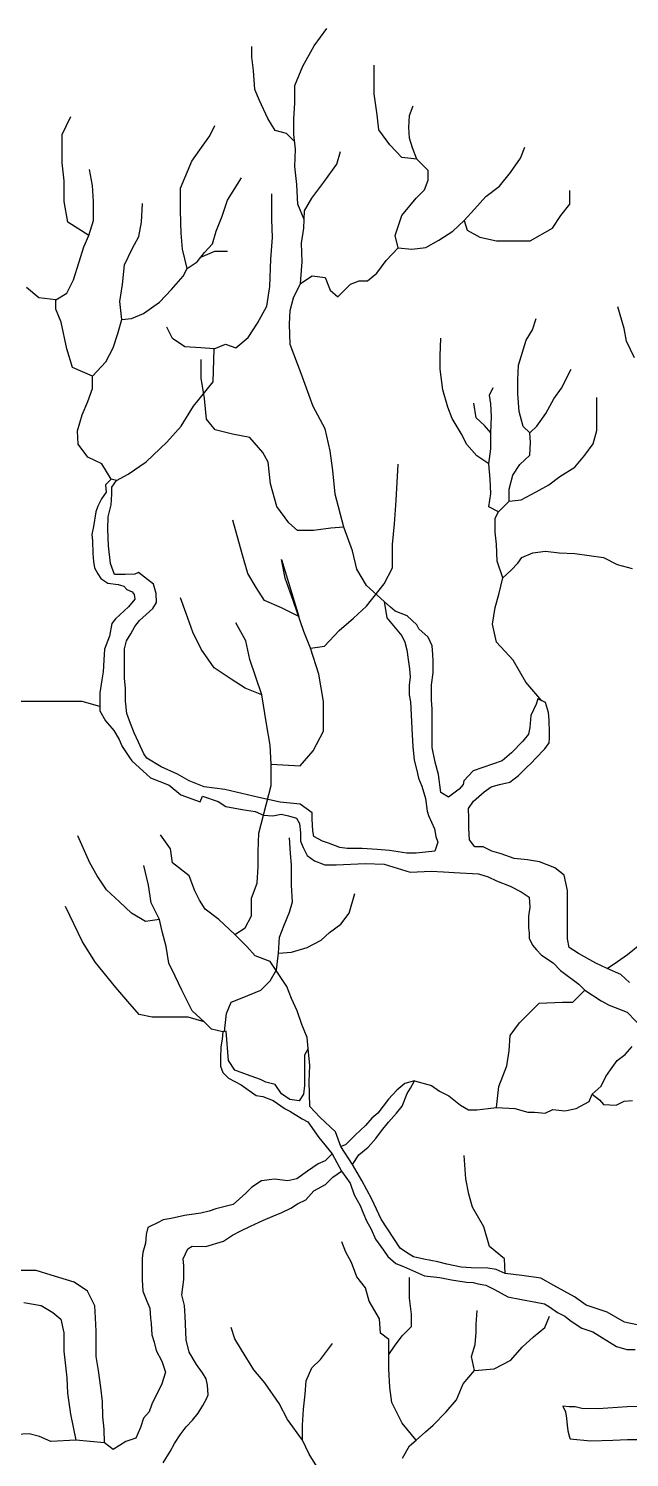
# Model space of a CAD drawing. Header units: millimetres. Extents: x -8050 to 7892, y -21 to 20150.
# Drawn here: x -1132 to 685, y 15691 to 20009 of the extents above; entities that cross this region are included whole.
import ezdxf

# ---------------------------------------------------------------- set-up
doc = ezdxf.new("R2010")
doc.units = ezdxf.units.MM
doc.layers.add('ceco.net 158', color=7, linetype='Continuous')

msp = doc.modelspace()

# ---------------------------------------------------------------- linework, layer by layer
at = {"layer": 'ceco.net 158'}
for p, q in [((-268.1, 19957.3), (-229.5, 20009.4)), ((-456.2, 19923.3), (-456.2, 19955)), ((-302.1, 19896.1), (-268.1, 19957.3)), ((-451.7, 19882.5), (-456.2, 19923.3)), ((-447.2, 19825.8), (-451.7, 19882.5)), ((-327, 19837.2), (-302.1, 19896.1)), ((-86.7, 19848.5), (-86.7, 19898.4)), ((-433.6, 19791.8), (-447.2, 19825.8)), ((-327, 19785), (-327, 19837.2)), ((-86.7, 19812.2), (-86.7, 19848.5)), ((-408.6, 19737.4), (-433.6, 19791.8)), ((-329.3, 19735.2), (-327, 19785)), ((-77.6, 19748.8), (-86.7, 19812.2)), ((-1030, 19689.3), (-1004.3, 19743.5)), ((-386, 19701.2), (-408.6, 19737.4)), ((-329.3, 19689.8), (-329.3, 19735.2)), ((-73.1, 19703.4), (-77.6, 19748.8)), ((17.6, 19710.2), (19.9, 19746.5)), ((19.9, 19746.5), (31.2, 19776)), ((-584.1, 19684.8), (-568.1, 19716.8)), ((-352, 19692.1), (-386, 19701.2)), ((-327, 19667.2), (-352, 19692.1)), ((-39.1, 19658.1), (-73.1, 19703.4)), ((19.9, 19678.5), (17.6, 19710.2)), ((-1030, 19646.5), (-1030, 19689.3)), ((-614.1, 19642.8), (-584.1, 19684.8)), ((-324.8, 19644.5), (-329.3, 19689.8)), ((-2.8, 19619.6), (-39.1, 19658.1)), ((28.9, 19649), (19.9, 19678.5)), ((42.5, 19615), (28.9, 19649)), ((355.4, 19617.3), (369, 19651.3)), ((-1030, 19603.7), (-1030, 19646.5)), ((-672.1, 19526.8), (-638.1, 19608.8)), ((-638.1, 19608.8), (-614.1, 19642.8)), ((-327, 19592.4), (-324.8, 19644.5)), ((-200.1, 19599.2), (-188.7, 19637.7)), ((42.5, 19615), (-2.8, 19619.6)), ((76.5, 19581), (42.5, 19615)), ((325.9, 19574.2), (355.4, 19617.3)), ((-1024.3, 19549.5), (-1030, 19603.7)), ((-938.7, 19535.2), (-947.2, 19583.7)), ((-320.2, 19538), (-327, 19592.4)), ((-238.6, 19544.8), (-200.1, 19599.2)), ((76.5, 19551.6), (76.5, 19581)), ((291.9, 19533.4), (325.9, 19574.2)), ((-1024.3, 19486.8), (-1024.3, 19549.5)), ((-935.8, 19486.8), (-938.7, 19535.2)), ((-672.1, 19458.8), (-672.1, 19526.8)), ((-530.1, 19490.8), (-488.1, 19558.8)), ((-317.9, 19479), (-320.2, 19538)), ((-274.9, 19497.2), (-238.6, 19544.8)), ((40.3, 19497.2), (65.2, 19522.1)), ((65.2, 19522.1), (76.5, 19551.6)), ((251.1, 19501.7), (291.9, 19533.4)), ((505, 19479), (505, 19519.8)), ((-1012.8, 19424), (-1024.3, 19486.8)), ((-935.8, 19429.7), (-935.8, 19486.8)), ((-790.3, 19424), (-787.5, 19481.1)), ((-546.1, 19442.8), (-530.1, 19490.8)), ((-396.6, 19432.6), (-396.6, 19509.6)), ((-298.7, 19432.6), (-317.9, 19479)), ((-297.5, 19458.6), (-274.9, 19497.2)), ((-2.8, 19445), (40.3, 19497.2)), ((217.1, 19463.2), (251.1, 19501.7)), ((477.8, 19445), (505, 19479)), ((-670.1, 19390.8), (-672.1, 19458.8)), ((-564.1, 19396.8), (-546.1, 19442.8)), ((-393.8, 19378.4), (-396.6, 19432.6)), ((-299.8, 19406.5), (-297.5, 19458.6)), ((-23.2, 19383.8), (-2.8, 19445)), ((185.3, 19429.2), (217.1, 19463.2)), ((452.9, 19406.5), (477.8, 19445)), ((-950.1, 19384.1), (-1012.8, 19424)), ((-950.1, 19384.1), (-935.8, 19429.7)), ((-798.9, 19381.2), (-790.3, 19424)), ((-666.1, 19342.8), (-670.1, 19390.8)), ((-576.1, 19358.8), (-564.1, 19396.8)), ((-306.6, 19361.2), (-299.8, 19406.5)), ((108.3, 19370.2), (151.3, 19397.4)), ((151.3, 19397.4), (185.3, 19429.2)), ((185.3, 19429.2), (194.4, 19399.7)), ((194.4, 19399.7), (233, 19379.3)), ((384.9, 19368), (452.9, 19406.5)), ((-978.6, 19304.2), (-964.3, 19349.9)), ((-964.3, 19349.9), (-950.1, 19384.1)), ((-818.8, 19344.2), (-798.9, 19381.2)), ((-600.1, 19332.8), (-576.1, 19358.8)), ((-399.5, 19312.8), (-393.8, 19378.4)), ((-304.3, 19304.5), (-306.6, 19361.2)), ((-50.3, 19308.6), (-14.3, 19347.2)), ((-14.3, 19347.2), (-23.2, 19383.8)), ((-14.3, 19347.2), (26.7, 19343)), ((26.7, 19343), (69.7, 19347.6)), ((69.7, 19347.6), (108.3, 19370.2)), ((233, 19379.3), (282.8, 19368)), ((282.8, 19368), (337.2, 19368)), ((337.2, 19368), (384.9, 19368)), ((-995.7, 19250), (-978.6, 19304.2)), ((-841.7, 19295.7), (-818.8, 19344.2)), ((-652.1, 19284.8), (-666.1, 19342.8)), ((-652.1, 19284.8), (-622.1, 19304.8)), ((-622.1, 19304.8), (-600.1, 19332.8)), ((-611.1, 19318.8), (-568.1, 19336.8)), ((-568.1, 19336.8), (-530.1, 19336.8)), ((-402.3, 19230.1), (-399.5, 19312.8)), ((-309.8, 19239.3), (-304.3, 19304.5)), ((-78.6, 19270.1), (-50.3, 19308.6)), ((-847.4, 19235.8), (-841.7, 19295.7)), ((-700.1, 19220.8), (-664.1, 19260.8)), ((-664.1, 19260.8), (-652.1, 19284.8)), ((-309.8, 19239.3), (-273.8, 19262.4)), ((-273.8, 19262.4), (-235.3, 19257.2)), ((-106.8, 19247), (-78.6, 19270.1)), ((-1101.3, 19195.8), (-1138.4, 19227.2)), ((-1015.7, 19210.1), (-995.7, 19250)), ((-855.9, 19184.4), (-847.4, 19235.8)), ((-736.1, 19182.8), (-700.1, 19220.8)), ((-410.9, 19170.2), (-402.3, 19230.1)), ((-330.3, 19195.6), (-309.8, 19239.3)), ((-235.3, 19257.2), (-219.9, 19218.7)), ((-219.9, 19218.7), (-196.7, 19198.2)), ((-196.7, 19198.2), (-158.2, 19236.7)), ((-158.2, 19236.7), (-132.5, 19247)), ((-132.5, 19247), (-106.8, 19247)), ((-1049.9, 19190.1), (-1101.3, 19195.8)), ((-1049.9, 19190.1), (-1015.7, 19210.1)), ((-1049.9, 19161.6), (-1049.9, 19190.1)), ((-850.2, 19130.2), (-855.9, 19184.4)), ((-784.1, 19148.8), (-736.1, 19182.8)), ((-340.6, 19157.1), (-330.3, 19195.6)), ((-1032.8, 19121.7), (-1049.9, 19161.6)), ((-861.6, 19087.5), (-850.2, 19130.2)), ((-850.2, 19130.2), (-820.1, 19132.8)), ((-820.1, 19132.8), (-784.1, 19148.8)), ((-439.4, 19118.8), (-410.9, 19170.2)), ((-343.2, 19116), (-340.6, 19157.1)), ((392, 19098.8), (403.5, 19133.2)), ((669.5, 19103.4), (650.3, 19168.3)), ((-1015.7, 19041.8), (-1032.8, 19121.7)), ((-875.9, 19044.7), (-861.6, 19087.5)), ((-696.2, 19073.2), (-713.3, 19107.4)), ((-467.9, 19076), (-439.4, 19118.8)), ((-340.6, 19054.3), (-343.2, 19116)), ((372.9, 19068.2), (392, 19098.8)), ((676.8, 19064.9), (669.5, 19103.4)), ((-898.7, 19001.9), (-875.9, 19044.7)), ((-659.1, 19047.5), (-696.2, 19073.2)), ((-610.6, 19044.7), (-659.1, 19047.5)), ((-570.7, 19041.8), (-610.6, 19044.7)), ((-570.7, 19041.8), (-536.4, 19056.1)), ((-536.4, 19056.1), (-505, 19044.7)), ((-505, 19044.7), (-467.9, 19076)), ((-307.2, 18967), (-340.6, 19054.3)), ((113, 19020.4), (114.9, 19073.9)), ((350, 18991.8), (372.9, 19068.2)), ((700.8, 19014.4), (676.8, 19064.9)), ((-998.6, 18984.8), (-1015.7, 19041.8)), ((-938.7, 18959.1), (-898.7, 19001.9)), ((-609.6, 18953.3), (-609.6, 19008.8)), ((-573.5, 18942), (-570.7, 19041.8)), ((113, 18980.3), (113, 19020.4)), ((-938.7, 18959.1), (-998.6, 18984.8)), ((-938.7, 18922), (-938.7, 18959.1)), ((-271.3, 18866.8), (-307.2, 18967)), ((120.6, 18917.2), (113, 18980.3)), ((348.1, 18947.8), (350, 18991.8)), ((479.9, 18923), (508.6, 18980.3)), ((-952.9, 18882.1), (-938.7, 18922)), ((-633.4, 18867.8), (-573.5, 18942)), ((-599.8, 18891.3), (-609.6, 18953.3)), ((135.9, 18865.7), (120.6, 18917.2)), ((262.1, 18902), (273.5, 18924.9)), ((348.1, 18905.8), (348.1, 18947.8)), ((457, 18890.5), (479.9, 18923)), ((-970, 18842.2), (-952.9, 18882.1)), ((-593.3, 18829.2), (-599.8, 18891.3)), ((221.9, 18833.2), (214.3, 18877.1)), ((265.9, 18875.2), (262.1, 18902)), ((267.8, 18837), (265.9, 18875.2)), ((351.9, 18852.3), (348.1, 18905.8)), ((432.2, 18846.5), (457, 18890.5)), ((587, 18833.2), (587, 18894.3)), ((-984.3, 18793.7), (-970, 18842.2)), ((-670.5, 18807.9), (-633.4, 18867.8)), ((-567.1, 18796.5), (-593.3, 18829.2)), ((-235.3, 18800), (-271.3, 18866.8)), ((149.3, 18831.3), (135.9, 18865.7)), ((176.1, 18785.4), (149.3, 18831.3)), ((246.8, 18810.2), (221.9, 18833.2)), ((265.9, 18787.3), (267.8, 18837)), ((363.4, 18806.4), (351.9, 18852.3)), ((405.4, 18808.3), (432.2, 18846.5)), ((587, 18795), (587, 18833.2)), ((-981.5, 18753.7), (-984.3, 18793.7)), ((-713.3, 18759.4), (-670.5, 18807.9)), ((-514.9, 18783.5), (-567.1, 18796.5)), ((-219.9, 18733.2), (-235.3, 18800)), ((193.3, 18752.9), (176.1, 18785.4)), ((265.9, 18787.3), (246.8, 18810.2)), ((265.9, 18739.5), (265.9, 18787.3)), ((384.4, 18787.3), (363.4, 18806.4)), ((384.4, 18787.3), (405.4, 18808.3)), ((386.3, 18758.7), (384.4, 18787.3)), ((575.5, 18754.8), (587, 18795)), ((-952.9, 18713.8), (-981.5, 18753.7)), ((-776.1, 18699.6), (-713.3, 18759.4)), ((-462.6, 18773.7), (-514.9, 18783.5)), ((-423.4, 18728), (-462.6, 18773.7)), ((223.8, 18718.5), (193.3, 18752.9)), ((384.4, 18720.4), (386.3, 18758.7)), ((550.7, 18720.4), (575.5, 18754.8)), ((-910.1, 18693.8), (-952.9, 18713.8)), ((-830.3, 18662.5), (-776.1, 18699.6)), ((-407.1, 18698.6), (-423.4, 18728)), ((-400.5, 18633.3), (-407.1, 18698.6)), ((-212.2, 18674.1), (-219.9, 18733.2)), ((260.2, 18693.7), (223.8, 18718.5)), ((260.2, 18693.7), (265.9, 18739.5)), ((353.8, 18691.8), (384.4, 18720.4)), ((520.1, 18684.1), (550.7, 18720.4)), ((-882.5, 18647.4), (-910.1, 18693.8)), ((-866, 18644.1), (-830.3, 18662.5)), ((-204.5, 18602.2), (-212.2, 18674.1)), ((-19.8, 18583), (-14.2, 18693.1)), ((264, 18647.8), (260.2, 18693.7)), ((321.3, 18617.3), (332.8, 18659.3)), ((332.8, 18659.3), (353.8, 18691.8)), ((441.7, 18630.6), (474.2, 18655.5)), ((474.2, 18655.5), (520.1, 18684.1)), ((-882.5, 18647.4), (-899.6, 18630.3)), ((-899.6, 18630.3), (-897.4, 18608.8)), ((-866, 18644.1), (-882.5, 18647.4)), ((-880.4, 18623.7), (-866, 18644.1)), ((-880.4, 18602), (-880.4, 18623.7)), ((-380.9, 18564.7), (-400.5, 18633.3)), ((265.9, 18603.9), (264, 18647.8)), ((321.3, 18580.9), (321.3, 18617.3)), ((403.5, 18609.6), (441.7, 18630.6)), ((-911.5, 18588.7), (-921.9, 18566.4)), ((-897.4, 18608.8), (-911.5, 18588.7)), ((-891.2, 18533.6), (-881.6, 18569.6)), ((-881.6, 18569.6), (-880.4, 18602)), ((-178.4, 18502.6), (-204.5, 18602.2)), ((-25.5, 18512.4), (-19.8, 18583)), ((260.2, 18563.8), (265.9, 18603.9)), ((288.8, 18548.5), (321.3, 18580.9)), ((321.3, 18580.9), (357.6, 18584.8)), ((357.6, 18584.8), (403.5, 18609.6)), ((-928.6, 18548.6), (-935.3, 18504.7)), ((-921.9, 18566.4), (-928.6, 18548.6)), ((-892.4, 18496.3), (-891.2, 18533.6)), ((-345, 18515.7), (-380.9, 18564.7)), ((288.8, 18548.5), (260.2, 18563.8)), ((279.3, 18529.4), (288.8, 18548.5)), ((279.3, 18487.3), (279.3, 18529.4)), ((-935.3, 18504.7), (-940.5, 18480.9)), ((-890, 18445.9), (-892.4, 18496.3)), ((-485.8, 18422), (-514, 18523.7)), ((-318.9, 18492.8), (-345, 18515.7)), ((-269.9, 18492.8), (-318.9, 18492.8)), ((-217.6, 18499.4), (-269.9, 18492.8)), ((-178.4, 18502.6), (-217.6, 18499.4)), ((-152.3, 18430.8), (-178.4, 18502.6)), ((-31.1, 18450.3), (-25.5, 18512.4)), ((283.1, 18451), (279.3, 18487.3)), ((-940.5, 18480.9), (-939, 18460.9)), ((-939, 18460.9), (-937.5, 18422.9)), ((-884, 18393), (-890, 18445.9)), ((-31.1, 18379.7), (-31.1, 18450.3)), ((285, 18399.4), (283.1, 18451)), ((-937.5, 18422.9), (-936, 18399.2)), ((-936, 18399.2), (-932.3, 18379.8)), ((-468.8, 18362.8), (-485.8, 18422)), ((-355.9, 18348.6), (-367.2, 18405.1)), ((-367.2, 18405.1), (-314.9, 18232.9)), ((-139.2, 18375.3), (-152.3, 18430.8)), ((302.3, 18349.1), (285, 18399.4)), ((347.3, 18394.1), (359.3, 18410.9)), ((359.3, 18410.9), (393, 18425.3)), ((393, 18425.3), (431.4, 18430.2)), ((431.4, 18430.2), (472.3, 18425.3)), ((472.3, 18425.3), (520.4, 18422.9)), ((520.4, 18422.9), (607, 18410.9)), ((607, 18410.9), (647.9, 18389.3)), ((-932.3, 18379.8), (-921.9, 18361.2)), ((-921.9, 18361.2), (-913.7, 18347.1)), ((-872, 18359.3), (-884, 18393)), ((-839.6, 18359.3), (-872, 18359.3)), ((-810.1, 18360.5), (-839.6, 18359.3)), ((-799.2, 18365.9), (-810.1, 18360.5)), ((-754.2, 18330.5), (-799.2, 18365.9)), ((-443.4, 18320.4), (-468.8, 18362.8)), ((-109.8, 18326.3), (-139.2, 18375.3)), ((-56.5, 18331.7), (-31.1, 18379.7)), ((302.3, 18349.1), (328, 18372.4)), ((328, 18372.4), (347.3, 18394.1)), ((647.9, 18389.3), (693.6, 18377.3)), ((-913.7, 18347.1), (-892.2, 18333.7)), ((-892.2, 18333.7), (-861.1, 18329.2)), ((-861.1, 18329.2), (-843.5, 18324.5)), ((-843.5, 18324.5), (-835.2, 18313.9)), ((-835.2, 18313.9), (-818.7, 18306.9)), ((-746.1, 18301.9), (-754.2, 18330.5)), ((-418, 18280.9), (-443.4, 18320.4)), ((-330.5, 18278.1), (-355.9, 18348.6)), ((-110.2, 18263.9), (-56.5, 18331.7)), ((-56.3, 18278.4), (-109.8, 18326.3)), ((290.6, 18298.6), (302.3, 18349.1)), ((-810.5, 18284.5), (-829.3, 18262.1)), ((-818.7, 18306.9), (-812.8, 18298.6)), ((-812.8, 18298.6), (-810.5, 18284.5)), ((-755.6, 18257), (-744.7, 18274.7)), ((-744.7, 18274.7), (-746.1, 18301.9)), ((-655.2, 18241.4), (-672.1, 18289.4)), ((-367.2, 18258.3), (-418, 18280.9)), ((-299.4, 18187.7), (-330.5, 18278.1)), ((-36.9, 18260.7), (-56.3, 18278.4)), ((-56.3, 18278.4), (-48.3, 18228.5)), ((279, 18259.7), (290.6, 18298.6)), ((-869.4, 18225.7), (-880, 18211.5)), ((-829.3, 18262.1), (-869.4, 18225.7)), ((-796.5, 18220.2), (-755.6, 18257)), ((-635.4, 18184.9), (-655.2, 18241.4)), ((-314.9, 18232.9), (-367.2, 18258.3)), ((-192.1, 18190.5), (-149.7, 18227.2)), ((-149.7, 18227.2), (-110.2, 18263.9)), ((-48.3, 18228.5), (-23.3, 18198.8)), ((-22.8, 18248.3), (-36.9, 18260.7)), ((12.6, 18234.2), (-22.8, 18248.3)), ((42.6, 18207.7), (12.6, 18234.2)), ((271.2, 18209.2), (279, 18259.7)), ((-880, 18211.5), (-887, 18172.7)), ((-836, 18158.9), (-822.3, 18180.7)), ((-822.3, 18180.7), (-810.1, 18202.5)), ((-810.1, 18202.5), (-796.5, 18220.2)), ((-610, 18134.1), (-635.4, 18184.9)), ((-474.5, 18159.5), (-505.5, 18213.1)), ((-279.6, 18136.9), (-299.4, 18187.7)), ((-237.3, 18142.6), (-192.1, 18190.5)), ((-23.3, 18198.8), (-3.1, 18173.9)), ((47.9, 18195.3), (42.6, 18207.7)), ((76.2, 18170.6), (47.9, 18195.3)), ((282.8, 18154.8), (271.2, 18209.2)), ((-887, 18172.7), (-902.3, 18133.8)), ((-841.4, 18134.4), (-836, 18158.9)), ((-463.2, 18103), (-474.5, 18159.5)), ((-279.6, 18136.9), (-237.3, 18142.6)), ((-254.2, 18057.9), (-279.6, 18136.9)), ((-3.1, 18173.9), (6.3, 18155.2)), ((6.3, 18155.2), (12.5, 18131.8)), ((88.6, 18144.1), (76.2, 18170.6)), ((90.4, 18117.6), (88.6, 18144.1)), ((333.4, 18100.4), (282.8, 18154.8)), ((-904.7, 18100.9), (-905.9, 18065.6)), ((-902.3, 18133.8), (-904.7, 18100.9)), ((-841.4, 18085.4), (-841.4, 18134.4)), ((-570.5, 18077.6), (-610, 18134.1)), ((-426.5, 17995.7), (-463.2, 18103)), ((12.5, 18131.8), (15.7, 18102.2)), ((15.7, 18102.2), (20.3, 18074.1)), ((92.1, 18098.1), (90.4, 18117.6)), ((92.1, 18062.8), (92.1, 18098.1)), ((372.2, 18034.3), (333.4, 18100.4)), ((-905.9, 18065.6), (-910.6, 18040.8)), ((-841.4, 18045.9), (-841.4, 18085.4)), ((-519.6, 18043.7), (-570.5, 18077.6)), ((-240.1, 17976), (-254.2, 18057.9)), ((20.3, 18074.1), (21.9, 18049.2)), ((86.8, 18025.7), (92.1, 18062.8)), ((-910.6, 18040.8), (-916.5, 18002)), ((-838.7, 18014.6), (-841.4, 18045.9)), ((-838.7, 17976.5), (-838.7, 18014.6)), ((-477.3, 18015.5), (-519.6, 18043.7)), ((-426.5, 17995.7), (-477.3, 18015.5)), ((21.9, 18049.2), (18.8, 18025.8)), ((18.8, 18025.8), (18.8, 17996.2)), ((86.8, 17999.2), (86.8, 18025.7)), ((420, 17978), (372.2, 18034.3)), ((-1107.7, 17975.9), (-1182, 17975.9)), ((-1040.5, 17975.9), (-1107.7, 17975.9)), ((-969.8, 17975.9), (-1040.5, 17975.9)), ((-916.5, 17960.2), (-969.8, 17975.9)), ((-916.5, 18002), (-916.5, 17972.6)), ((-916.5, 17972.6), (-916.5, 17947.9)), ((-834.6, 17939.7), (-838.7, 17976.5)), ((-412.3, 17908.2), (-426.5, 17995.7)), ((-240.1, 17885.6), (-240.1, 17976)), ((18.8, 17996.2), (23.5, 17974.3)), ((23.5, 17974.3), (28.1, 17874.5)), ((86.8, 17979.7), (86.8, 17999.2)), ((88.6, 17953.2), (86.8, 17979.7)), ((403.2, 17967.4), (387.3, 17933.8)), ((408.5, 17983.3), (403.2, 17967.4)), ((431.5, 17972.7), (408.5, 17983.3)), ((440.3, 17942.6), (431.5, 17972.7)), ((-916.5, 17947.9), (-898.8, 17917.2)), ((-823.7, 17909.7), (-834.6, 17939.7)), ((88.6, 17935.6), (88.6, 17953.2)), ((88.6, 17910.8), (88.6, 17935.6)), ((387.3, 17933.8), (383.7, 17896.7)), ((442.1, 17919.7), (440.3, 17942.6)), ((-898.8, 17917.2), (-874.1, 17887.8)), ((-874.1, 17887.8), (-857.6, 17860.7)), ((-812.8, 17881.2), (-823.7, 17909.7)), ((-799.2, 17852.6), (-812.8, 17881.2)), ((-401, 17843.3), (-412.3, 17908.2)), ((-271.2, 17826.4), (-240.1, 17885.6)), ((88.6, 17870.2), (88.6, 17910.8)), ((383.7, 17896.7), (380.2, 17877.2)), ((443.8, 17880.8), (442.1, 17919.7)), ((443.8, 17864.9), (443.8, 17880.8)), ((-857.6, 17860.7), (-849.3, 17839.6)), ((-849.3, 17839.6), (-827, 17806.6)), ((-782.8, 17817.2), (-799.2, 17852.6)), ((-398.2, 17786.8), (-401, 17843.3)), ((28.1, 17874.5), (29.7, 17840.2)), ((29.7, 17840.2), (34.4, 17798.1)), ((88.6, 17836.6), (88.6, 17870.2)), ((97.4, 17792.4), (88.6, 17836.6)), ((362.5, 17856), (329, 17820.7)), ((380.2, 17877.2), (362.5, 17856)), ((429.7, 17833.1), (442.1, 17850.7)), ((442.1, 17850.7), (443.8, 17864.9)), ((-827, 17806.6), (-819.9, 17796)), ((-819.9, 17796), (-763.4, 17745.4)), ((-774.1, 17804.1), (-782.8, 17817.2)), ((-730.9, 17777.8), (-774.1, 17804.1)), ((-310.7, 17781.2), (-271.2, 17826.4)), ((34.4, 17798.1), (42.2, 17767)), ((108, 17755.3), (97.4, 17792.4)), ((300.7, 17796), (212.3, 17765.9)), ((329, 17820.7), (300.7, 17796)), ((389.1, 17790.7), (401.4, 17803)), ((401.4, 17803), (429.7, 17833.1)), ((401.4, 17803), (401.4, 17803)), ((-681.5, 17756.2), (-730.9, 17777.8)), ((-646, 17736.2), (-681.5, 17756.2)), ((-398.2, 17721.9), (-398.2, 17786.8)), ((-398.2, 17786.8), (-310.7, 17781.2)), ((42.2, 17767), (46.9, 17743.6)), ((115.1, 17700.5), (108, 17755.3)), ((212.3, 17765.9), (184, 17735.9)), ((323.7, 17732.4), (350.2, 17751.8)), ((350.2, 17751.8), (373.1, 17774.8)), ((373.1, 17774.8), (389.1, 17790.7)), ((-763.4, 17745.4), (-706.9, 17723)), ((-706.9, 17723), (-671.6, 17693.6)), ((-601.2, 17717.6), (-646, 17736.2)), ((-537.9, 17709.9), (-601.2, 17717.6)), ((-436, 17685.2), (-537.9, 17709.9)), ((-435.2, 17578), (-398.2, 17721.9)), ((46.9, 17743.6), (57.8, 17720.2)), ((57.8, 17720.2), (68.7, 17682.8)), ((169.9, 17711.1), (138.1, 17686.4)), ((182.3, 17725.3), (169.9, 17711.1)), ((184, 17735.9), (182.3, 17725.3)), ((245.9, 17702.3), (267.1, 17718.2)), ((267.1, 17718.2), (291.8, 17725.3)), ((291.8, 17725.3), (323.7, 17732.4)), ((-671.6, 17693.6), (-612.7, 17672.4)), ((-612.7, 17672.4), (-606.2, 17689.5)), ((-606.2, 17689.5), (-558.8, 17673.3)), ((-558.8, 17673.3), (-535.1, 17658.4)), ((-371.2, 17671.4), (-436, 17685.2)), ((-311, 17665.2), (-371.2, 17671.4)), ((-274, 17638.9), (-311, 17665.2)), ((68.7, 17682.8), (73.4, 17643.8)), ((138.1, 17686.4), (115.1, 17700.5)), ((198.2, 17652.8), (214.1, 17674)), ((214.1, 17674), (245.9, 17702.3)), ((-535.1, 17658.4), (-486.2, 17649.6)), ((-486.2, 17649.6), (-446.2, 17643.6)), ((-446.2, 17643.6), (-421, 17631.8)), ((-421, 17631.8), (-392.9, 17630.3)), ((-392.9, 17630.3), (-367.7, 17634.7)), ((-367.7, 17634.7), (-345.4, 17630.3)), ((-345.4, 17630.3), (-321.7, 17622.9)), ((-321.7, 17622.9), (-312.9, 17606.6)), ((-274, 17620.4), (-274, 17638.9)), ((-272.4, 17584.9), (-274, 17620.4)), ((73.4, 17643.8), (78, 17631.3)), ((78, 17631.3), (95.2, 17590.8)), ((199.9, 17622.8), (198.2, 17652.8)), ((199.9, 17592.8), (199.9, 17622.8)), ((-438, 17521.8), (-435.2, 17578)), ((-312.9, 17606.6), (-309.9, 17578.5)), ((-309.9, 17578.5), (-309.9, 17553.3)), ((-269.3, 17568), (-272.4, 17584.9)), ((95.2, 17590.8), (99.9, 17567.4)), ((201.7, 17557.4), (199.9, 17592.8)), ((-946.7, 17488.1), (-983.2, 17569.6)), ((-702.2, 17530.2), (-733.1, 17572.4)), ((-339.6, 17516.2), (-342.4, 17563.9)), ((-309.9, 17553.3), (-301, 17534)), ((-301, 17534), (-289.1, 17510.3)), ((-243.2, 17553.4), (-269.3, 17568)), ((-224.5, 17547.1), (-243.2, 17553.4)), ((-190.2, 17534.6), (-224.5, 17547.1)), ((-168.4, 17531.5), (-190.2, 17534.6)), ((106.1, 17550.2), (96.8, 17523.7)), ((99.9, 17567.4), (106.1, 17550.2)), ((217.6, 17536.2), (201.7, 17557.4)), ((242.4, 17536.2), (217.6, 17536.2)), ((268.9, 17523.8), (242.4, 17536.2)), ((-696.6, 17488.1), (-702.2, 17530.2)), ((-438, 17476.8), (-438, 17521.8)), ((-336.8, 17482.5), (-339.6, 17516.2)), ((-289.1, 17510.3), (-266.9, 17494)), ((-266.9, 17494), (-235.8, 17482.2)), ((-123.1, 17531.5), (-168.4, 17531.5)), ((-77.9, 17528.4), (-123.1, 17531.5)), ((-40.5, 17525.3), (-77.9, 17528.4)), ((12.5, 17517.5), (-40.5, 17525.3)), ((40.6, 17517.5), (12.5, 17517.5)), ((96.8, 17523.7), (40.6, 17517.5)), ((297.1, 17515), (268.9, 17523.8)), ((337.1, 17500.9), (297.1, 17515)), ((377.2, 17496.9), (337.1, 17500.9)), ((413.2, 17490.9), (377.2, 17496.9)), ((459.3, 17472.9), (413.2, 17490.9)), ((-924.2, 17448.7), (-946.7, 17488.1)), ((-896.1, 17406.6), (-924.2, 17448.7)), ((-769.6, 17420.6), (-783.7, 17479.6)), ((-646, 17448.7), (-696.6, 17488.1)), ((-629.1, 17403.8), (-646, 17448.7)), ((-440.8, 17426.3), (-438, 17476.8)), ((-336.8, 17420.6), (-336.8, 17482.5)), ((-235.8, 17482.2), (-201.7, 17482.2)), ((-201.7, 17482.2), (-114.3, 17486.6)), ((-114.3, 17486.6), (-56.5, 17483.7)), ((-56.5, 17483.7), (22, 17460)), ((22, 17460), (85.7, 17462.9)), ((85.7, 17462.9), (122.7, 17461.4)), ((122.7, 17461.4), (155.3, 17458.5)), ((155.3, 17458.5), (228.7, 17455)), ((228.7, 17455), (257.5, 17445.9)), ((487.4, 17450.9), (459.3, 17472.9)), ((497.4, 17404.8), (487.4, 17450.9)), ((-856.8, 17370.1), (-896.1, 17406.6)), ((-761.2, 17367.2), (-769.6, 17420.6)), ((-615, 17375.7), (-629.1, 17403.8)), ((-457.6, 17381.3), (-440.8, 17426.3)), ((-334, 17370.1), (-336.8, 17420.6)), ((257.5, 17445.9), (283.6, 17434.1)), ((283.6, 17434.1), (324.1, 17417.1)), ((324.1, 17417.1), (358.1, 17400.1)), ((497.4, 17356.7), (497.4, 17404.8)), ((-820.2, 17336.3), (-856.8, 17370.1)), ((-735.9, 17316.7), (-761.2, 17367.2)), ((-598.2, 17347.6), (-615, 17375.7)), ((-457.6, 17327.9), (-457.6, 17381.3)), ((-342.4, 17339.1), (-334, 17370.1)), ((-162.5, 17336.3), (-145.7, 17395.3)), ((358.1, 17400.1), (381.6, 17384.4)), ((381.6, 17384.4), (384.3, 17354.4)), ((-969.2, 17249.2), (-1019.8, 17356)), ((-778.1, 17311), (-820.2, 17336.3)), ((-735.9, 17316.7), (-778.1, 17311)), ((-727.5, 17280.1), (-735.9, 17316.7)), ((-556, 17316.7), (-598.2, 17347.6)), ((-508.2, 17271.7), (-556, 17316.7)), ((-477.3, 17291.4), (-457.6, 17327.9)), ((-359.3, 17299.8), (-342.4, 17339.1)), ((-187.8, 17302.6), (-162.5, 17336.3)), ((384.3, 17354.4), (380.3, 17326.9)), ((380.3, 17326.9), (380.3, 17291.7)), ((497.4, 17306.7), (497.4, 17356.7)), ((-716.2, 17235.2), (-727.5, 17280.1)), ((-508.2, 17271.7), (-477.3, 17291.4)), ((-373.3, 17263.3), (-359.3, 17299.8)), ((-246.8, 17254.8), (-221.5, 17277.3)), ((-221.5, 17277.3), (-187.8, 17302.6)), ((380.3, 17291.7), (381.6, 17276)), ((381.6, 17276), (381.6, 17260.3)), ((497.4, 17258.6), (497.4, 17306.7)), ((-929.8, 17187.4), (-969.2, 17249.2)), ((-707.8, 17184.6), (-716.2, 17235.2)), ((-471.7, 17235.2), (-508.2, 17271.7)), ((-446.4, 17207.1), (-471.7, 17235.2)), ((-376.1, 17215.5), (-373.3, 17263.3)), ((-336.8, 17218.3), (-289, 17232.4)), ((-289, 17232.4), (-246.8, 17254.8)), ((381.6, 17260.3), (392.1, 17239.4)), ((392.1, 17239.4), (403.9, 17225)), ((503.4, 17232.6), (497.4, 17258.6)), ((531.4, 17214.5), (503.4, 17232.6)), ((679.3, 17211.4), (716.2, 17241.8)), ((-868, 17111.5), (-929.8, 17187.4)), ((-401.4, 17190.2), (-446.4, 17207.1)), ((-350.8, 17114.3), (-401.4, 17190.2)), ((-381.8, 17164.9), (-376.1, 17215.5)), ((-376.1, 17215.5), (-336.8, 17218.3)), ((403.9, 17225), (419.6, 17209.3)), ((419.6, 17209.3), (454.9, 17185.8)), ((583.5, 17184.5), (531.4, 17214.5)), ((617.6, 17168.5), (649, 17189.7)), ((649, 17189.7), (679.3, 17211.4)), ((-688.1, 17145.2), (-707.8, 17184.6)), ((-668.4, 17103.1), (-688.1, 17145.2)), ((-401.4, 17131.2), (-381.8, 17164.9)), ((454.9, 17185.8), (477.1, 17162.3)), ((477.1, 17162.3), (532, 17121.7)), ((617.6, 17168.5), (583.5, 17184.5)), ((659.6, 17150.5), (617.6, 17168.5)), ((685.7, 17126.4), (659.6, 17150.5)), ((-831.5, 17069.4), (-868, 17111.5)), ((-637.5, 17041.3), (-668.4, 17103.1)), ((-485.7, 17080.6), (-429.5, 17103.1)), ((-429.5, 17103.1), (-401.4, 17131.2)), ((-336.8, 17077.8), (-350.8, 17114.3)), ((514.1, 17067.5), (550.3, 17103.4)), ((532, 17121.7), (550.3, 17103.4)), ((550.3, 17103.4), (600, 17070.8)), ((-797.7, 17030), (-831.5, 17069.4)), ((-533.5, 17032.8), (-519.5, 17066.6)), ((-519.5, 17066.6), (-485.7, 17080.6)), ((-319.9, 17041.3), (-336.8, 17077.8)), ((381, 17032.4), (412.5, 17064)), ((412.5, 17064), (482.6, 17067.5)), ((482.6, 17067.5), (514.1, 17067.5)), ((600, 17070.8), (623.5, 17057.7)), ((623.5, 17057.7), (678.4, 17036.8)), ((-758.4, 17021.6), (-797.7, 17030)), ((-710.6, 17021.6), (-758.4, 17021.6)), ((-648.8, 17021.6), (-710.6, 17021.6)), ((-601, 17007.6), (-648.8, 17021.6)), ((-601, 17007.6), (-637.5, 17041.3)), ((-539.1, 16978), (-533.5, 17032.8)), ((-305.9, 16999.1), (-319.9, 17041.3)), ((352.9, 17004.4), (381, 17032.4)), ((678.4, 17036.8), (753.7, 16958.2)), ((-578.5, 16985.1), (-601, 17007.6)), ((-544, 16976.9), (-578.5, 16985.1)), ((-544, 16976.9), (-546.2, 16955)), ((-534.2, 16979.1), (-544, 16976.9)), ((-527.6, 16891.2), (-534.2, 16979.1)), ((-289, 16959.8), (-305.9, 16999.1)), ((324.9, 16965.9), (352.9, 17004.4)), ((-550.6, 16932), (-551.7, 16898)), ((-546.2, 16955), (-550.6, 16932)), ((-286.8, 16926.7), (-289, 16959.8)), ((321.4, 16920.3), (324.9, 16965.9)), ((672.3, 16909.3), (693, 16933.4)), ((-551.7, 16898), (-551.7, 16873.9)), ((-508.2, 16861.1), (-527.6, 16891.2)), ((-286.8, 16926.7), (-297.4, 16907.2)), ((-297.4, 16907.2), (-297.4, 16848.7)), ((-281.4, 16875.3), (-286.8, 16926.7)), ((314.4, 16874.8), (321.4, 16920.3)), ((627.5, 16862.8), (648.2, 16890.4)), ((648.2, 16890.4), (672.3, 16909.3)), ((-551.7, 16873.9), (-544, 16854.2)), ((-544, 16854.2), (-527.6, 16837.8)), ((-472.7, 16848.7), (-508.2, 16861.1)), ((-430.2, 16832.8), (-472.7, 16848.7)), ((-297.4, 16848.7), (-297.4, 16815.1)), ((-283.2, 16827.5), (-281.4, 16875.3)), ((289.9, 16811.8), (314.4, 16874.8)), ((600, 16812.9), (613.7, 16842.2)), ((613.7, 16842.2), (627.5, 16862.8)), ((-527.6, 16837.8), (-489.2, 16817)), ((-489.2, 16817), (-443.2, 16785.2)), ((-414.3, 16825.7), (-430.2, 16832.8)), ((-386, 16818.6), (-414.3, 16825.7)), ((-366.5, 16790.3), (-386, 16818.6)), ((-297.4, 16815.1), (-300.9, 16788.5)), ((-281.4, 16751.3), (-283.2, 16827.5)), ((-17.9, 16800.6), (-43.2, 16774.1)), ((6.2, 16821.1), (-17.9, 16800.6)), ((35.1, 16829.6), (6.2, 16821.1)), ((13.4, 16791), (23.1, 16806.7)), ((23.1, 16806.7), (35.1, 16829.6)), ((35.1, 16829.6), (86.6, 16815.3)), ((86.6, 16815.3), (111.2, 16797.7)), ((282.8, 16748.7), (289.9, 16811.8)), ((572.4, 16788.8), (600, 16812.9)), ((-443.2, 16785.2), (-423.5, 16781.9)), ((-423.5, 16781.9), (-391.7, 16769.9)), ((-391.7, 16769.9), (-355.5, 16744.7)), ((-341.7, 16772.6), (-366.5, 16790.3)), ((-313.3, 16769.1), (-341.7, 16772.6)), ((-300.9, 16788.5), (-313.3, 16769.1)), ((-43.2, 16774.1), (-75.8, 16732)), ((-2.2, 16752.4), (13.4, 16791)), ((111.2, 16797.7), (139.2, 16783.7)), ((139.2, 16783.7), (174.2, 16755.7)), ((174.2, 16755.7), (198.8, 16741.7)), ((524.2, 16745.7), (563.8, 16766.4)), ((563.8, 16766.4), (572.4, 16788.8)), ((572.4, 16788.8), (594.8, 16771.5)), ((594.8, 16771.5), (606.9, 16757.8)), ((606.9, 16757.8), (644.8, 16756)), ((644.8, 16756), (668.9, 16768.1)), ((668.9, 16768.1), (694.7, 16769.8)), ((-355.5, 16744.7), (-341.3, 16738.1)), ((-341.3, 16738.1), (-304, 16714)), ((-304, 16714), (-287.6, 16705.2)), ((-251.3, 16719.5), (-281.4, 16751.3)), ((-203.5, 16675.2), (-251.3, 16719.5)), ((-93.8, 16716.3), (-113.1, 16694.6)), ((-75.8, 16732), (-93.8, 16716.3)), ((-43.2, 16704.2), (-19.1, 16732)), ((-19.1, 16732), (-2.2, 16752.4)), ((198.8, 16741.7), (223.3, 16741.7)), ((223.3, 16741.7), (258.3, 16745.2)), ((258.3, 16745.2), (282.8, 16748.7)), ((282.8, 16748.7), (338.9, 16745.2)), ((338.9, 16745.2), (377.5, 16734.7)), ((377.5, 16734.7), (398.5, 16734.7)), ((398.5, 16734.7), (430, 16731.2)), ((430, 16731.2), (453.5, 16742.3)), ((453.5, 16742.3), (489.7, 16738.8)), ((489.7, 16738.8), (524.2, 16745.7)), ((-287.6, 16705.2), (-253.6, 16658.1)), ((-187.6, 16630.9), (-203.5, 16675.2)), ((-113.1, 16694.6), (-143.3, 16665.7)), ((-81.8, 16654.8), (-64.9, 16677.7)), ((-64.9, 16677.7), (-43.2, 16704.2)), ((-253.6, 16658.1), (-214.2, 16608.8)), ((-173.4, 16635.5), (-187.6, 16630.9)), ((-152.2, 16576), (-187.6, 16630.9)), ((-161.3, 16647.6), (-173.4, 16635.5)), ((-143.3, 16665.7), (-161.3, 16647.6)), ((-133.6, 16605.4), (-104.7, 16628.3)), ((-104.7, 16628.3), (-81.8, 16654.8)), ((-234.9, 16587.3), (-256.6, 16578.9)), ((-214.2, 16608.8), (-234.9, 16587.3)), ((-214.2, 16608.8), (-185.8, 16556.1)), ((-152.2, 16576), (-133.6, 16605.4)), ((190.6, 16532.6), (184.9, 16603.6)), ((-287.9, 16556), (-320.5, 16533.1)), ((-256.6, 16578.9), (-287.9, 16556)), ((-212, 16537.9), (-185.8, 16556.1)), ((-185.8, 16556.1), (-159.6, 16520.2)), ((-123.8, 16528.2), (-152.2, 16576)), ((-456.7, 16507.8), (-474.7, 16489.7)), ((-427.7, 16527.1), (-456.7, 16507.8)), ((-388, 16531.9), (-427.7, 16527.1)), ((-348.2, 16527.1), (-388, 16531.9)), ((-320.5, 16533.1), (-348.2, 16527.1)), ((-293.9, 16469.4), (-269.3, 16496.7)), ((-269.3, 16496.7), (-233.7, 16516.2)), ((-233.7, 16516.2), (-212, 16537.9)), ((-159.6, 16520.2), (-147.2, 16484.4)), ((-93.7, 16471.6), (-123.8, 16528.2)), ((199.1, 16487.2), (190.6, 16532.6)), ((-513.3, 16456), (-565.1, 16442.7)), ((-474.7, 16489.7), (-513.3, 16456)), ((-339, 16444.8), (-318.5, 16457.1)), ((-318.5, 16457.1), (-293.9, 16469.4)), ((-147.2, 16484.4), (-129.2, 16452.7)), ((-65.4, 16411.4), (-93.7, 16471.6)), ((210.5, 16447.4), (199.1, 16487.2)), ((-700.3, 16413), (-725.1, 16409.2)), ((-660.2, 16422.6), (-700.3, 16413)), ((-611, 16429.5), (-660.2, 16422.6)), ((-585.6, 16435.5), (-611, 16429.5)), ((-565.1, 16442.7), (-585.6, 16435.5)), ((-421, 16407.9), (-395, 16418.8)), ((-395, 16418.8), (-366.3, 16431.1)), ((-366.3, 16431.1), (-339, 16444.8)), ((-129.2, 16452.7), (-121, 16432)), ((-121, 16432), (-109.9, 16405.8)), ((-8.1, 16323.4), (-65.4, 16411.4)), ((244.6, 16387.8), (210.5, 16447.4)), ((-770.9, 16386.3), (-776.6, 16365.3)), ((-740.3, 16401.6), (-770.9, 16386.3)), ((-725.1, 16409.2), (-740.3, 16401.6)), ((-515.2, 16362.8), (-492, 16375.1)), ((-492, 16375.1), (-460.6, 16390.1)), ((-460.6, 16390.1), (-421, 16407.9)), ((-109.9, 16405.8), (-96.1, 16381)), ((-96.1, 16381), (-82.4, 16350.6)), ((261.6, 16328.2), (244.6, 16387.8)), ((-778.5, 16338.6), (-786.2, 16310)), ((-776.6, 16365.3), (-778.5, 16338.6)), ((-650.5, 16321.8), (-636.8, 16330)), ((-636.8, 16330), (-595.8, 16328.7)), ((-595.8, 16328.7), (-542.5, 16345.1)), ((-542.5, 16345.1), (-515.2, 16362.8)), ((-172.9, 16311.2), (-184.2, 16342.4)), ((-82.4, 16350.6), (-58.9, 16317.5)), ((14.5, 16308.3), (-8.1, 16323.4)), ((307.1, 16291.3), (261.6, 16328.2)), ((-786.2, 16310), (-788.1, 16292.8)), ((-788.1, 16292.8), (-788.1, 16254.6)), ((-664.1, 16291.8), (-650.5, 16321.8)), ((-662.7, 16270), (-664.1, 16291.8)), ((-155.8, 16279.9), (-172.9, 16311.2)), ((-58.9, 16317.5), (-45.1, 16298.2)), ((-45.1, 16298.2), (-21.7, 16277.6)), ((32.1, 16297), (14.5, 16308.3)), ((63.4, 16290.8), (32.1, 16297)), ((106.1, 16282), (63.4, 16290.8)), ((132.5, 16275.7), (106.1, 16282)), ((309.4, 16246.9), (307.1, 16291.3)), ((-1109.2, 16256), (-1156.2, 16256)), ((-1063.8, 16242.1), (-1109.2, 16256)), ((-994, 16221.2), (-1063.8, 16242.1)), ((-788.1, 16254.6), (-788.1, 16227.9)), ((-662.7, 16229), (-662.7, 16270)), ((-138.8, 16237.4), (-155.8, 16279.9)), ((-113.2, 16203.3), (-138.8, 16237.4)), ((-21.7, 16277.6), (1.8, 16267.9)), ((1.8, 16267.9), (65.2, 16240.3)), ((65.2, 16240.3), (112.1, 16234.8)), ((176.4, 16265.7), (132.5, 16275.7)), ((206.5, 16264.4), (176.4, 16265.7)), ((256.7, 16263.2), (206.5, 16264.4)), ((281.8, 16259.4), (256.7, 16263.2)), ((309.4, 16246.9), (281.8, 16259.4)), ((359.6, 16240.6), (309.4, 16246.9)), ((417.3, 16233.1), (359.6, 16240.6)), ((-953.9, 16193.3), (-994, 16221.2)), ((-788.1, 16227.9), (-786.2, 16193.6)), ((-668.2, 16182.5), (-662.7, 16229)), ((-101.9, 16163.5), (-113.2, 16203.3)), ((20.2, 16209), (20.2, 16234.5)), ((20.2, 16172.1), (20.2, 16209)), ((112.1, 16234.8), (146.6, 16227.9)), ((146.6, 16227.9), (192.1, 16221)), ((192.1, 16221), (212.7, 16219.7)), ((212.7, 16219.7), (227.9, 16215.5)), ((227.9, 16215.5), (251.4, 16211.4)), ((251.4, 16211.4), (277.6, 16199)), ((277.6, 16199), (317.5, 16176.9)), ((456.2, 16210.5), (417.3, 16233.1)), ((519, 16176.1), (456.2, 16210.5)), ((-1146, 16159.4), (-1093.3, 16150.6)), ((-1093.3, 16150.6), (-1058.2, 16128.7)), ((-931.2, 16149.7), (-953.9, 16193.3)), ((-786.2, 16193.6), (-774.7, 16163)), ((-774.7, 16163), (-765.2, 16142)), ((-660, 16149.8), (-668.2, 16182.5)), ((-70.6, 16109.6), (-101.9, 16163.5)), ((25.9, 16123.8), (20.2, 16172.1)), ((317.5, 16176.9), (358.9, 16168.7)), ((358.9, 16168.7), (401.7, 16160.4)), ((401.7, 16160.4), (427.9, 16154.9)), ((427.9, 16154.9), (443, 16146.6)), ((554.2, 16151.3), (519, 16176.1)), ((618.3, 16130.6), (554.2, 16151.3)), ((-1058.2, 16128.7), (-1034.1, 16108.9)), ((-1034.1, 16108.9), (-1025.3, 16067.2)), ((-929.5, 16113), (-931.2, 16149.7)), ((-927.7, 16072.9), (-929.5, 16113)), ((-765.2, 16142), (-763.2, 16111.5)), ((-763.2, 16111.5), (-761.3, 16096.3)), ((-658.7, 16118.3), (-660, 16149.8)), ((-655.3, 16046.8), (-658.7, 16118.3)), ((-67.8, 16067), (-70.6, 16109.6)), ((25.9, 16086.9), (25.9, 16123.8)), ((221.9, 16092.6), (224.7, 16135.1)), ((429.2, 16084), (443.4, 16118.1)), ((443, 16146.6), (467.9, 16128.7)), ((467.9, 16128.7), (489.9, 16117.6)), ((489.9, 16117.6), (509.2, 16102.5)), ((670.1, 16099.5), (618.3, 16130.6)), ((-1025.3, 16067.2), (-1025.3, 16012.4)), ((-927.7, 16041.5), (-927.7, 16072.9)), ((-761.3, 16096.3), (-759.4, 16061.9)), ((-507.9, 16050), (-519.3, 16084)), ((-42.2, 16047.1), (-67.8, 16067)), ((-2.5, 16058.5), (25.9, 16086.9)), ((219, 16032.9), (221.9, 16069.9)), ((221.9, 16069.9), (221.9, 16092.6)), ((395.1, 16055.7), (429.2, 16084)), ((509.2, 16102.5), (540.9, 16081.8)), ((540.9, 16081.8), (574, 16070.8)), ((574, 16070.8), (645.7, 16026.4)), ((750.8, 16083), (670.1, 16099.5)), ((-927.7, 15996.2), (-927.7, 16041.5)), ((-759.4, 16061.9), (-751.8, 16039)), ((-751.8, 16039), (-746.1, 16014.2)), ((-646.6, 16009), (-655.3, 16046.8)), ((-488.1, 16015.9), (-507.9, 16050)), ((-249.5, 15987.5), (-212.6, 16035.8)), ((-42.2, 16001.7), (-42.2, 16047.1)), ((-42.2, 16001.7), (-25.2, 16027.3)), ((-25.2, 16027.3), (-2.5, 16058.5)), ((207.7, 15996), (219, 16032.9)), ((326.9, 15984.7), (361, 16024.4)), ((361, 16024.4), (395.1, 16055.7)), ((645.7, 16026.4), (677.3, 16016.9)), ((-1025.3, 16012.4), (-1020.9, 15977.2)), ((-920.8, 15954.3), (-927.7, 15996.2)), ((-746.1, 16014.2), (-728.9, 15981.8)), ((-728.9, 15981.8), (-717.4, 15949.3)), ((-624.3, 15972.3), (-646.6, 16009)), ((-451.1, 15956.3), (-488.1, 16015.9)), ((-275.1, 15962), (-249.5, 15987.5)), ((-42.2, 15959.1), (-42.2, 16001.7)), ((216.2, 15953.4), (207.7, 15996)), ((275.8, 15959.1), (326.9, 15984.7)), ((677.3, 16016.9), (702.2, 16016.9)), ((-1020.9, 15977.2), (-1016.5, 15931.2)), ((-913.8, 15902), (-920.8, 15954.3)), ((-717.4, 15949.3), (-728.9, 15913.1)), ((-606, 15947.1), (-624.3, 15972.3)), ((-595.3, 15928.7), (-606, 15947.1)), ((-417.1, 15916.5), (-451.1, 15956.3)), ((-292.1, 15922.2), (-275.1, 15962)), ((-39.4, 15902.3), (-42.2, 15959.1)), ((182.1, 15913.7), (216.2, 15953.4)), ((216.2, 15953.4), (275.8, 15959.1)), ((-1016.5, 15931.2), (-1014.3, 15885.1)), ((-908.6, 15860.2), (-913.8, 15902)), ((-728.9, 15913.1), (-759.4, 15852)), ((-590.5, 15909.4), (-595.3, 15928.7)), ((-588.5, 15880.3), (-590.5, 15909.4)), ((-374.5, 15854.1), (-417.1, 15916.5)), ((-295, 15882.5), (-292.1, 15922.2)), ((-33.7, 15856.9), (-39.4, 15902.3)), ((162.2, 15865.4), (182.1, 15913.7)), ((-1014.3, 15885.1), (-1005.5, 15821.4)), ((-906.8, 15814.8), (-908.6, 15860.2)), ((-759.4, 15852), (-767.1, 15829.1)), ((-618.5, 15825.2), (-605, 15848.4)), ((-605, 15848.4), (-593.4, 15868.7)), ((-593.4, 15868.7), (-588.5, 15880.3)), ((-348.9, 15805.8), (-374.5, 15854.1)), ((-300.6, 15837), (-295, 15882.5)), ((-2.5, 15794.5), (-33.7, 15856.9)), ((131, 15828.5), (162.2, 15865.4)), ((-1005.5, 15821.4), (-988.5, 15743.2)), ((-903.3, 15776.5), (-906.8, 15814.8)), ((-784.2, 15810), (-793.8, 15781.4)), ((-767.1, 15829.1), (-784.2, 15810)), ((-636, 15803.9), (-618.5, 15825.2)), ((-303.5, 15743.4), (-348.9, 15805.8)), ((-303.5, 15788.8), (-300.6, 15837)), ((91.2, 15788.8), (131, 15828.5)), ((503.1, 15843.7), (484, 15845.6)), ((484, 15845.6), (491.6, 15829.3)), ((491.6, 15829.3), (494.5, 15810.2)), ((494.5, 15810.2), (496.4, 15788.2)), ((521.3, 15843.7), (503.1, 15843.7)), ((541.4, 15838.9), (521.3, 15843.7)), ((590.2, 15837.9), (541.4, 15838.9)), ((678.3, 15843.7), (590.2, 15837.9)), ((731.8, 15844.6), (678.3, 15843.7)), ((-1129.7, 15762.3), (-1167.9, 15760.4)), ((-1099.2, 15754.7), (-1129.7, 15762.3)), ((-902.6, 15735.6), (-903.3, 15776.5)), ((-793.8, 15781.4), (-807.1, 15748.9)), ((-673.7, 15759.4), (-655.3, 15783.6)), ((-655.3, 15783.6), (-636, 15803.9)), ((-303.5, 15743.4), (-303.5, 15788.8)), ((40.1, 15743.4), (-2.5, 15794.5)), ((40.1, 15743.4), (68.5, 15768.9)), ((68.5, 15768.9), (91.2, 15788.8)), ((496.4, 15788.2), (499.3, 15771.9)), ((499.3, 15771.9), (504.1, 15752.8)), ((-1064.8, 15739.4), (-1099.2, 15754.7)), ((-988.5, 15743.2), (-1064.8, 15739.4)), ((-902.6, 15735.6), (-988.5, 15743.2)), ((-875.9, 15714.6), (-902.6, 15735.6)), ((-837.7, 15739.4), (-875.9, 15714.6)), ((-807.1, 15748.9), (-837.7, 15739.4)), ((-703.7, 15709.1), (-690.2, 15733.3)), ((-690.2, 15733.3), (-673.7, 15759.4)), ((-283.6, 15700.8), (-303.5, 15743.4)), ((-1, 15688.9), (20.2, 15726.3)), ((20.2, 15726.3), (40.1, 15743.4)), ((504.1, 15752.8), (506, 15747)), ((506, 15747), (567.2, 15741.3)), ((567.2, 15741.3), (635.2, 15743.2)), ((635.2, 15743.2), (679.2, 15745.1)), ((679.2, 15745.1), (724.2, 15745.1)), ((-725, 15675.2), (-703.7, 15709.1)), ((-255.1, 15656), (-283.6, 15700.8))]:
    msp.add_line(p, q, dxfattribs=at)

doc.saveas('drawing.dxf')
